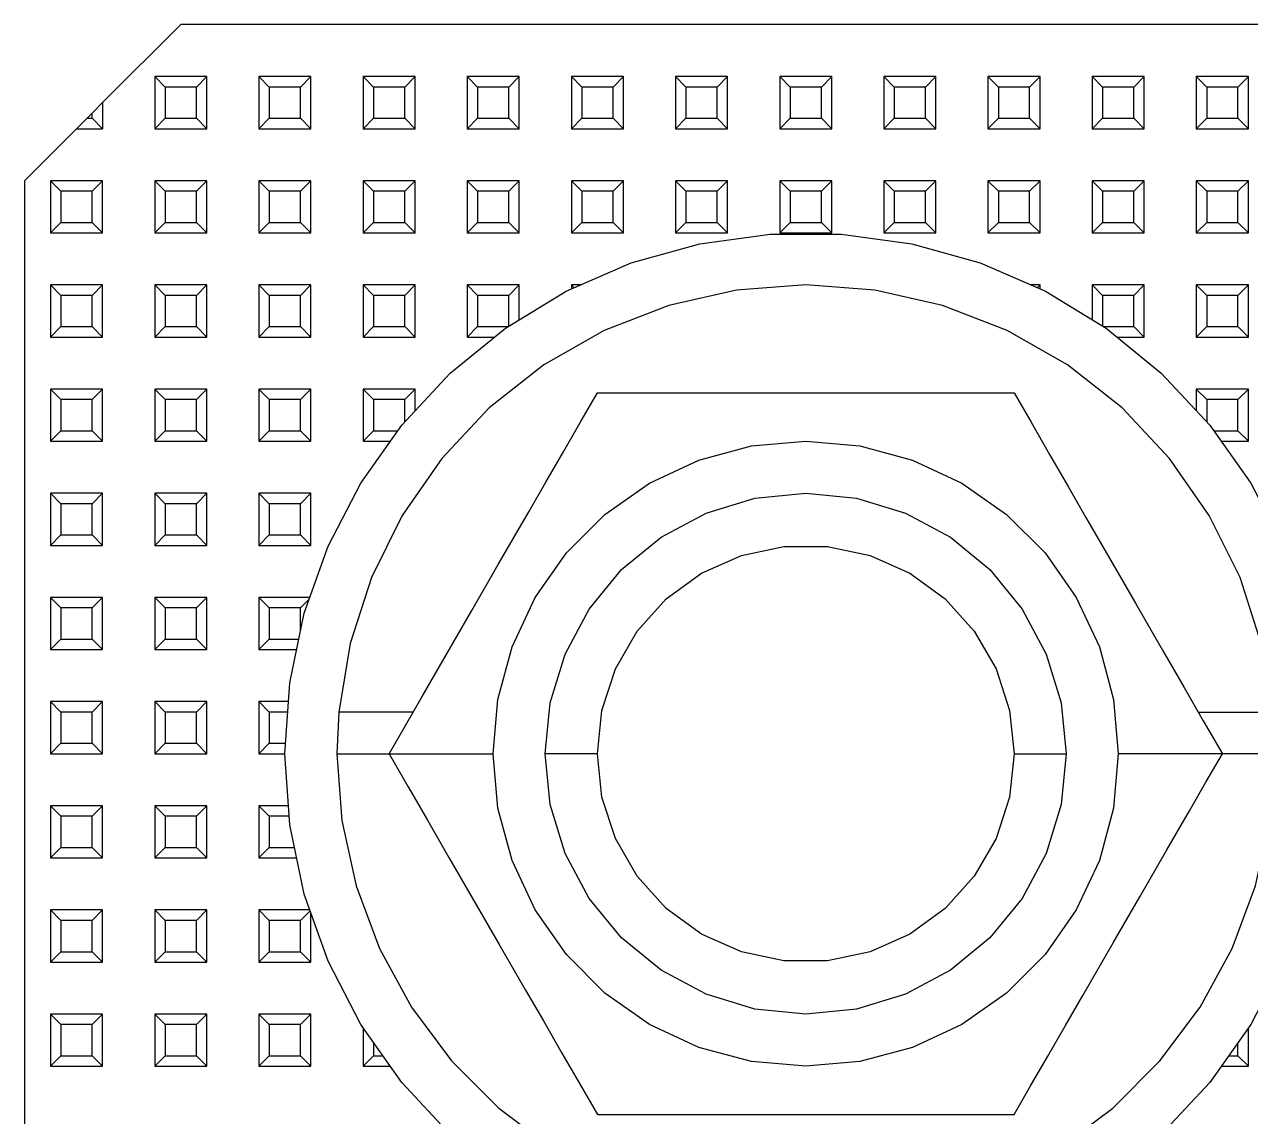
# Model space of a CAD drawing. Header units: millimetres. Extents: x 0 to 156, y 0 to 155.
# Drawn here: x 63 to 86.54, y 134.04 to 155 of the extents above; entities that cross this region are included whole.
import ezdxf

# ---------------------------------------------------------------- set-up
doc = ezdxf.new("R2010")
doc.units = ezdxf.units.MM

# ---------------------------------------------------------------- blocks, each defined once
blk = doc.blocks.new('CHINT_70dbcf6fe7c4519691b3c42ff544d895_FACE_0')
at = {"color": 7, "linetype": 'CONTINUOUS', "true_color": 0x40d9ff}
for p, q in [((65.7, 153.8), (65.5, 154)), ((65.5, 154), (65.5, 153)), ((66.5, 154), (65.5, 154)), ((66.3, 153.8), (66.5, 154)), ((66.5, 153), (66.5, 154)), ((67.7, 153.8), (67.5, 154)), ((67.5, 154), (67.5, 153)), ((68.5, 154), (67.5, 154)), ((68.3, 153.8), (68.5, 154)), ((68.5, 153), (68.5, 154)), ((69.7, 153.8), (69.5, 154)), ((69.5, 154), (69.5, 153)), ((70.5, 154), (69.5, 154)), ((70.3, 153.8), (70.5, 154)), ((70.5, 153), (70.5, 154)), ((71.7, 153.8), (71.5, 154)), ((71.5, 154), (71.5, 153)), ((72.5, 154), (71.5, 154)), ((72.3, 153.8), (72.5, 154)), ((72.5, 153), (72.5, 154)), ((73.7, 153.8), (73.5, 154)), ((73.5, 154), (73.5, 153)), ((74.5, 154), (73.5, 154)), ((74.3, 153.8), (74.5, 154)), ((74.5, 153), (74.5, 154)), ((75.7, 153.8), (75.5, 154)), ((75.5, 154), (75.5, 153)), ((76.5, 154), (75.5, 154)), ((76.3, 153.8), (76.5, 154)), ((76.5, 153), (76.5, 154)), ((77.7, 153.8), (77.5, 154)), ((77.5, 154), (77.5, 153)), ((78.5, 154), (77.5, 154)), ((78.3, 153.8), (78.5, 154)), ((78.5, 153), (78.5, 154)), ((79.7, 153.8), (79.5, 154)), ((79.5, 154), (79.5, 153)), ((80.5, 154), (79.5, 154)), ((80.3, 153.8), (80.5, 154)), ((80.5, 153), (80.5, 154)), ((81.7, 153.8), (81.5, 154)), ((81.5, 154), (81.5, 153)), ((82.5, 154), (81.5, 154)), ((82.3, 153.8), (82.5, 154)), ((82.5, 153), (82.5, 154)), ((83.7, 153.8), (83.5, 154)), ((83.5, 154), (83.5, 153)), ((84.5, 154), (83.5, 154)), ((84.3, 153.8), (84.5, 154)), ((84.5, 153), (84.5, 154)), ((85.7, 153.8), (85.5, 154)), ((85.5, 154), (85.5, 153)), ((86.5, 154), (85.5, 154)), ((86.3, 153.8), (86.5, 154)), ((86.5, 153), (86.5, 154)), ((65.7, 153.8), (65.7, 153.2)), ((66.3, 153.8), (65.7, 153.8)), ((66.3, 153.2), (66.3, 153.8)), ((67.7, 153.8), (67.7, 153.2)), ((68.3, 153.8), (67.7, 153.8)), ((68.3, 153.2), (68.3, 153.8)), ((69.7, 153.8), (69.7, 153.2)), ((70.3, 153.8), (69.7, 153.8)), ((70.3, 153.2), (70.3, 153.8)), ((71.7, 153.8), (71.7, 153.2)), ((72.3, 153.8), (71.7, 153.8)), ((72.3, 153.2), (72.3, 153.8)), ((73.7, 153.8), (73.7, 153.2)), ((74.3, 153.8), (73.7, 153.8)), ((74.3, 153.2), (74.3, 153.8)), ((75.7, 153.8), (75.7, 153.2)), ((76.3, 153.8), (75.7, 153.8)), ((76.3, 153.2), (76.3, 153.8)), ((77.7, 153.8), (77.7, 153.2)), ((78.3, 153.8), (77.7, 153.8)), ((78.3, 153.2), (78.3, 153.8)), ((79.7, 153.8), (79.7, 153.2)), ((80.3, 153.8), (79.7, 153.8)), ((80.3, 153.2), (80.3, 153.8)), ((81.7, 153.8), (81.7, 153.2)), ((82.3, 153.8), (81.7, 153.8)), ((82.3, 153.2), (82.3, 153.8)), ((83.7, 153.8), (83.7, 153.2)), ((84.3, 153.8), (83.7, 153.8)), ((84.3, 153.2), (84.3, 153.8)), ((85.7, 153.8), (85.7, 153.2)), ((86.3, 153.8), (85.7, 153.8)), ((86.3, 153.2), (86.3, 153.8)), ((64.3, 153.3), (64.2, 153.2)), ((64.3, 153.2), (64.3, 153.3)), ((64.2, 153.2), (64.3, 153.2)), ((64.3, 153.2), (64.5, 153)), ((65.7, 153.2), (65.5, 153)), ((65.7, 153.2), (66.3, 153.2)), ((66.3, 153.2), (66.5, 153)), ((67.7, 153.2), (67.5, 153)), ((67.7, 153.2), (68.3, 153.2)), ((68.3, 153.2), (68.5, 153)), ((69.7, 153.2), (69.5, 153)), ((69.7, 153.2), (70.3, 153.2)), ((70.3, 153.2), (70.5, 153)), ((71.7, 153.2), (71.5, 153)), ((71.7, 153.2), (72.3, 153.2)), ((72.3, 153.2), (72.5, 153)), ((73.7, 153.2), (73.5, 153)), ((73.7, 153.2), (74.3, 153.2)), ((74.3, 153.2), (74.5, 153)), ((75.7, 153.2), (75.5, 153)), ((75.7, 153.2), (76.3, 153.2)), ((76.3, 153.2), (76.5, 153)), ((77.7, 153.2), (77.5, 153)), ((77.7, 153.2), (78.3, 153.2)), ((78.3, 153.2), (78.5, 153)), ((79.7, 153.2), (79.5, 153)), ((79.7, 153.2), (80.3, 153.2)), ((80.3, 153.2), (80.5, 153)), ((81.7, 153.2), (81.5, 153)), ((81.7, 153.2), (82.3, 153.2)), ((82.3, 153.2), (82.5, 153)), ((83.7, 153.2), (83.5, 153)), ((83.7, 153.2), (84.3, 153.2)), ((84.3, 153.2), (84.5, 153)), ((85.7, 153.2), (85.5, 153)), ((85.7, 153.2), (86.3, 153.2)), ((86.3, 153.2), (86.5, 153)), ((65.5, 153), (66.5, 153)), ((67.5, 153), (68.5, 153)), ((69.5, 153), (70.5, 153)), ((71.5, 153), (72.5, 153)), ((73.5, 153), (74.5, 153)), ((75.5, 153), (76.5, 153)), ((77.5, 153), (78.5, 153)), ((79.5, 153), (80.5, 153)), ((81.5, 153), (82.5, 153)), ((83.5, 153), (84.5, 153)), ((85.5, 153), (86.5, 153)), ((63.7, 151.8), (63.5, 152)), ((63.5, 152), (63.5, 151)), ((64.5, 152), (63.5, 152)), ((64.3, 151.8), (64.5, 152)), ((64.5, 151), (64.5, 152)), ((65.7, 151.8), (65.5, 152)), ((65.5, 152), (65.5, 151)), ((66.5, 152), (65.5, 152)), ((66.3, 151.8), (66.5, 152)), ((66.5, 151), (66.5, 152)), ((67.7, 151.8), (67.5, 152)), ((67.5, 152), (67.5, 151)), ((68.5, 152), (67.5, 152)), ((68.3, 151.8), (68.5, 152)), ((68.5, 151), (68.5, 152)), ((69.7, 151.8), (69.5, 152)), ((69.5, 152), (69.5, 151)), ((70.5, 152), (69.5, 152)), ((70.3, 151.8), (70.5, 152)), ((70.5, 151), (70.5, 152)), ((71.7, 151.8), (71.5, 152)), ((71.5, 152), (71.5, 151)), ((72.5, 152), (71.5, 152)), ((72.3, 151.8), (72.5, 152)), ((72.5, 151), (72.5, 152)), ((73.7, 151.8), (73.5, 152)), ((73.5, 152), (73.5, 151)), ((74.5, 152), (73.5, 152)), ((74.3, 151.8), (74.5, 152)), ((74.5, 151), (74.5, 152)), ((75.7, 151.8), (75.5, 152)), ((75.5, 152), (75.5, 151)), ((76.5, 152), (75.5, 152)), ((76.3, 151.8), (76.5, 152)), ((76.5, 151), (76.5, 152)), ((77.7, 151.8), (77.5, 152)), ((77.5, 152), (77.5, 151)), ((78.5, 152), (77.5, 152)), ((78.3, 151.8), (78.5, 152)), ((78.5, 151), (78.5, 152)), ((79.7, 151.8), (79.5, 152)), ((79.5, 152), (79.5, 151)), ((80.5, 152), (79.5, 152)), ((80.3, 151.8), (80.5, 152)), ((80.5, 151), (80.5, 152)), ((81.7, 151.8), (81.5, 152)), ((81.5, 152), (81.5, 151)), ((82.5, 152), (81.5, 152)), ((82.3, 151.8), (82.5, 152)), ((82.5, 151), (82.5, 152)), ((83.7, 151.8), (83.5, 152)), ((83.5, 152), (83.5, 151)), ((84.5, 152), (83.5, 152)), ((84.3, 151.8), (84.5, 152)), ((84.5, 151), (84.5, 152)), ((85.7, 151.8), (85.5, 152)), ((85.5, 152), (85.5, 151)), ((86.5, 152), (85.5, 152)), ((86.3, 151.8), (86.5, 152)), ((86.5, 151), (86.5, 152)), ((63.7, 151.8), (63.7, 151.2)), ((64.3, 151.8), (63.7, 151.8)), ((64.3, 151.2), (64.3, 151.8)), ((65.7, 151.8), (65.7, 151.2)), ((66.3, 151.8), (65.7, 151.8)), ((66.3, 151.2), (66.3, 151.8)), ((67.7, 151.8), (67.7, 151.2)), ((68.3, 151.8), (67.7, 151.8)), ((68.3, 151.2), (68.3, 151.8)), ((69.7, 151.8), (69.7, 151.2)), ((70.3, 151.8), (69.7, 151.8)), ((70.3, 151.2), (70.3, 151.8)), ((71.7, 151.8), (71.7, 151.2)), ((72.3, 151.8), (71.7, 151.8)), ((72.3, 151.2), (72.3, 151.8)), ((73.7, 151.8), (73.7, 151.2)), ((74.3, 151.8), (73.7, 151.8)), ((74.3, 151.2), (74.3, 151.8)), ((75.7, 151.8), (75.7, 151.2)), ((76.3, 151.8), (75.7, 151.8)), ((76.3, 151.2), (76.3, 151.8)), ((77.7, 151.8), (77.7, 151.2)), ((78.3, 151.8), (77.7, 151.8)), ((78.3, 151.2), (78.3, 151.8)), ((79.7, 151.8), (79.7, 151.2)), ((80.3, 151.8), (79.7, 151.8)), ((80.3, 151.2), (80.3, 151.8)), ((81.7, 151.8), (81.7, 151.2)), ((82.3, 151.8), (81.7, 151.8)), ((82.3, 151.2), (82.3, 151.8)), ((83.7, 151.8), (83.7, 151.2)), ((84.3, 151.8), (83.7, 151.8)), ((84.3, 151.2), (84.3, 151.8)), ((85.7, 151.8), (85.7, 151.2)), ((86.3, 151.8), (85.7, 151.8)), ((86.3, 151.2), (86.3, 151.8)), ((63.7, 151.2), (63.5, 151)), ((63.7, 151.2), (64.3, 151.2)), ((64.3, 151.2), (64.5, 151)), ((65.7, 151.2), (65.5, 151)), ((65.7, 151.2), (66.3, 151.2)), ((66.3, 151.2), (66.5, 151)), ((67.7, 151.2), (67.5, 151)), ((67.7, 151.2), (68.3, 151.2)), ((68.3, 151.2), (68.5, 151)), ((69.7, 151.2), (69.5, 151)), ((69.7, 151.2), (70.3, 151.2)), ((70.3, 151.2), (70.5, 151)), ((71.7, 151.2), (71.5, 151)), ((71.7, 151.2), (72.3, 151.2)), ((72.3, 151.2), (72.5, 151)), ((73.7, 151.2), (73.5, 151)), ((73.7, 151.2), (74.3, 151.2)), ((74.3, 151.2), (74.5, 151)), ((75.7, 151.2), (75.5, 151)), ((75.7, 151.2), (76.3, 151.2)), ((76.3, 151.2), (76.5, 151)), ((77.7, 151.2), (77.5, 151)), ((77.7, 151.2), (78.3, 151.2)), ((78.3, 151.2), (78.5, 151)), ((79.7, 151.2), (79.5, 151)), ((79.7, 151.2), (80.3, 151.2)), ((80.3, 151.2), (80.5, 151)), ((81.7, 151.2), (81.5, 151)), ((81.7, 151.2), (82.3, 151.2)), ((82.3, 151.2), (82.5, 151)), ((83.7, 151.2), (83.5, 151)), ((83.7, 151.2), (84.3, 151.2)), ((84.3, 151.2), (84.5, 151)), ((85.7, 151.2), (85.5, 151)), ((85.7, 151.2), (86.3, 151.2)), ((86.3, 151.2), (86.5, 151)), ((63.5, 151), (64.5, 151)), ((65.5, 151), (66.5, 151)), ((67.5, 151), (68.5, 151)), ((69.5, 151), (70.5, 151)), ((71.5, 151), (72.5, 151)), ((73.5, 151), (74.5, 151)), ((75.5, 151), (76.5, 151)), ((77.5, 151), (78.5, 151)), ((79.5, 151), (80.5, 151)), ((81.5, 151), (82.5, 151)), ((83.5, 151), (84.5, 151)), ((85.5, 151), (86.5, 151)), ((63.7, 149.8), (63.5, 150)), ((63.5, 150), (63.5, 149)), ((64.5, 150), (63.5, 150)), ((64.3, 149.8), (64.5, 150)), ((64.5, 149), (64.5, 150)), ((65.7, 149.8), (65.5, 150)), ((65.5, 150), (65.5, 149)), ((66.5, 150), (65.5, 150)), ((66.3, 149.8), (66.5, 150)), ((66.5, 149), (66.5, 150)), ((67.7, 149.8), (67.5, 150)), ((67.5, 150), (67.5, 149)), ((68.5, 150), (67.5, 150)), ((68.3, 149.8), (68.5, 150)), ((68.5, 149), (68.5, 150)), ((69.7, 149.8), (69.5, 150)), ((69.5, 150), (69.5, 149)), ((70.5, 150), (69.5, 150)), ((70.3, 149.8), (70.5, 150)), ((70.5, 149), (70.5, 150)), ((71.7, 149.8), (71.5, 150)), ((71.5, 150), (71.5, 149)), ((72.5, 150), (71.5, 150)), ((72.3, 149.8), (72.5, 150)), ((72.5, 149.332), (72.5, 150)), ((73.554, 149.946), (73.5, 150)), ((73.5, 150), (73.5, 149.923)), ((73.678, 150), (73.5, 150)), ((82.5, 150), (82.322, 150)), ((82.446, 149.946), (82.5, 150)), ((82.5, 149.923), (82.5, 150)), ((83.7, 149.8), (83.5, 150)), ((83.5, 150), (83.5, 149.332)), ((84.5, 150), (83.5, 150)), ((84.3, 149.8), (84.5, 150)), ((84.5, 149), (84.5, 150)), ((85.7, 149.8), (85.5, 150)), ((85.5, 150), (85.5, 149)), ((86.5, 150), (85.5, 150)), ((86.3, 149.8), (86.5, 150)), ((86.5, 149), (86.5, 150)), ((63.7, 149.8), (63.7, 149.2)), ((64.3, 149.8), (63.7, 149.8)), ((64.3, 149.2), (64.3, 149.8)), ((65.7, 149.8), (65.7, 149.2)), ((66.3, 149.8), (65.7, 149.8)), ((66.3, 149.2), (66.3, 149.8)), ((67.7, 149.8), (67.7, 149.2)), ((68.3, 149.8), (67.7, 149.8)), ((68.3, 149.2), (68.3, 149.8)), ((69.7, 149.8), (69.7, 149.2)), ((70.3, 149.8), (69.7, 149.8)), ((70.3, 149.2), (70.3, 149.8)), ((71.7, 149.8), (71.7, 149.2)), ((72.3, 149.8), (71.7, 149.8)), ((72.3, 149.21), (72.3, 149.8)), ((83.7, 149.8), (83.7, 149.21)), ((84.3, 149.8), (83.7, 149.8)), ((84.3, 149.2), (84.3, 149.8)), ((85.7, 149.8), (85.7, 149.2)), ((86.3, 149.8), (85.7, 149.8)), ((86.3, 149.2), (86.3, 149.8)), ((63.7, 149.2), (63.5, 149)), ((63.7, 149.2), (64.3, 149.2)), ((64.3, 149.2), (64.5, 149)), ((65.7, 149.2), (65.5, 149)), ((65.7, 149.2), (66.3, 149.2)), ((66.3, 149.2), (66.5, 149)), ((67.7, 149.2), (67.5, 149)), ((67.7, 149.2), (68.3, 149.2)), ((68.3, 149.2), (68.5, 149)), ((69.7, 149.2), (69.5, 149)), ((69.7, 149.2), (70.3, 149.2)), ((70.3, 149.2), (70.5, 149)), ((71.7, 149.2), (71.5, 149)), ((71.7, 149.2), (72.283, 149.2)), ((83.717, 149.2), (84.3, 149.2)), ((84.3, 149.2), (84.5, 149)), ((85.7, 149.2), (85.5, 149)), ((85.7, 149.2), (86.3, 149.2)), ((86.3, 149.2), (86.5, 149)), ((63.5, 149), (64.5, 149)), ((65.5, 149), (66.5, 149)), ((67.5, 149), (68.5, 149)), ((69.5, 149), (70.5, 149)), ((71.5, 149), (72.025, 149)), ((83.975, 149), (84.5, 149)), ((85.5, 149), (86.5, 149)), ((63.7, 147.8), (63.5, 148)), ((63.5, 148), (63.5, 147)), ((64.5, 148), (63.5, 148)), ((64.3, 147.8), (64.5, 148)), ((64.5, 147), (64.5, 148)), ((65.7, 147.8), (65.5, 148)), ((65.5, 148), (65.5, 147)), ((66.5, 148), (65.5, 148)), ((66.3, 147.8), (66.5, 148)), ((66.5, 147), (66.5, 148)), ((67.7, 147.8), (67.5, 148)), ((67.5, 148), (67.5, 147)), ((68.5, 148), (67.5, 148)), ((68.3, 147.8), (68.5, 148)), ((68.5, 147), (68.5, 148)), ((69.7, 147.8), (69.5, 148)), ((69.5, 148), (69.5, 147)), ((70.5, 148), (69.5, 148)), ((70.3, 147.8), (70.5, 148)), ((70.5, 147.586), (70.5, 148)), ((85.7, 147.8), (85.5, 148)), ((85.5, 148), (85.5, 147.586)), ((86.5, 148), (85.5, 148)), ((86.3, 147.8), (86.5, 148)), ((86.5, 147), (86.5, 148)), ((63.7, 147.8), (63.7, 147.2)), ((64.3, 147.8), (63.7, 147.8)), ((64.3, 147.2), (64.3, 147.8)), ((65.7, 147.8), (65.7, 147.2)), ((66.3, 147.8), (65.7, 147.8)), ((66.3, 147.2), (66.3, 147.8)), ((67.7, 147.8), (67.7, 147.2)), ((68.3, 147.8), (67.7, 147.8)), ((68.3, 147.2), (68.3, 147.8)), ((69.7, 147.8), (69.7, 147.2)), ((70.3, 147.8), (69.7, 147.8)), ((70.3, 147.372), (70.3, 147.8)), ((85.7, 147.8), (85.7, 147.372)), ((86.3, 147.8), (85.7, 147.8)), ((86.3, 147.2), (86.3, 147.8)), ((63.7, 147.2), (63.5, 147)), ((63.7, 147.2), (64.3, 147.2)), ((64.3, 147.2), (64.5, 147)), ((65.7, 147.2), (65.5, 147)), ((65.7, 147.2), (66.3, 147.2)), ((66.3, 147.2), (66.5, 147)), ((67.7, 147.2), (67.5, 147)), ((67.7, 147.2), (68.3, 147.2)), ((68.3, 147.2), (68.5, 147)), ((69.7, 147.2), (69.5, 147)), ((69.7, 147.2), (70.165, 147.2)), ((85.835, 147.2), (86.3, 147.2)), ((86.3, 147.2), (86.5, 147)), ((63.5, 147), (64.5, 147)), ((65.5, 147), (66.5, 147)), ((67.5, 147), (68.5, 147)), ((69.5, 147), (70.023, 147)), ((85.977, 147), (86.5, 147)), ((63.7, 145.8), (63.5, 146)), ((63.5, 146), (63.5, 145)), ((64.5, 146), (63.5, 146)), ((64.3, 145.8), (64.5, 146)), ((64.5, 145), (64.5, 146)), ((65.7, 145.8), (65.5, 146)), ((65.5, 146), (65.5, 145)), ((66.5, 146), (65.5, 146)), ((66.3, 145.8), (66.5, 146)), ((66.5, 145), (66.5, 146)), ((67.7, 145.8), (67.5, 146)), ((67.5, 146), (67.5, 145)), ((68.5, 146), (67.5, 146)), ((68.3, 145.8), (68.5, 146)), ((68.5, 145), (68.5, 146)), ((63.7, 145.8), (63.7, 145.2)), ((64.3, 145.8), (63.7, 145.8)), ((64.3, 145.2), (64.3, 145.8)), ((65.7, 145.8), (65.7, 145.2)), ((66.3, 145.8), (65.7, 145.8)), ((66.3, 145.2), (66.3, 145.8)), ((67.7, 145.8), (67.7, 145.2)), ((68.3, 145.8), (67.7, 145.8)), ((68.3, 145.2), (68.3, 145.8)), ((63.7, 145.2), (63.5, 145)), ((63.7, 145.2), (64.3, 145.2)), ((64.3, 145.2), (64.5, 145)), ((65.7, 145.2), (65.5, 145)), ((65.7, 145.2), (66.3, 145.2)), ((66.3, 145.2), (66.5, 145)), ((67.7, 145.2), (67.5, 145)), ((67.7, 145.2), (68.3, 145.2)), ((68.3, 145.2), (68.5, 145)), ((63.5, 145), (64.5, 145)), ((65.5, 145), (66.5, 145)), ((67.5, 145), (68.5, 145)), ((63.7, 143.8), (63.5, 144)), ((63.5, 144), (63.5, 143)), ((64.5, 144), (63.5, 144)), ((64.3, 143.8), (64.5, 144)), ((64.5, 143), (64.5, 144)), ((65.7, 143.8), (65.5, 144)), ((65.5, 144), (65.5, 143)), ((66.5, 144), (65.5, 144)), ((66.3, 143.8), (66.5, 144)), ((66.5, 143), (66.5, 144)), ((67.7, 143.8), (67.5, 144)), ((67.5, 144), (67.5, 143)), ((68.478, 144), (67.5, 144)), ((68.3, 143.8), (68.466, 143.966)), ((63.7, 143.8), (63.7, 143.2)), ((64.3, 143.8), (63.7, 143.8)), ((64.3, 143.2), (64.3, 143.8)), ((65.7, 143.8), (65.7, 143.2)), ((66.3, 143.8), (65.7, 143.8)), ((66.3, 143.2), (66.3, 143.8)), ((67.7, 143.8), (67.7, 143.2)), ((68.3, 143.8), (67.7, 143.8)), ((68.3, 143.357), (68.3, 143.8)), ((63.7, 143.2), (63.5, 143)), ((63.7, 143.2), (64.3, 143.2)), ((64.3, 143.2), (64.5, 143)), ((65.7, 143.2), (65.5, 143)), ((65.7, 143.2), (66.3, 143.2)), ((66.3, 143.2), (66.5, 143)), ((67.7, 143.2), (67.5, 143)), ((67.7, 143.2), (68.267, 143.2)), ((63.5, 143), (64.5, 143)), ((65.5, 143), (66.5, 143)), ((67.5, 143), (68.226, 143)), ((63.7, 141.8), (63.5, 142)), ((63.5, 142), (63.5, 141)), ((64.5, 142), (63.5, 142)), ((64.3, 141.8), (64.5, 142)), ((64.5, 141), (64.5, 142)), ((65.7, 141.8), (65.5, 142)), ((65.5, 142), (65.5, 141)), ((66.5, 142), (65.5, 142)), ((66.3, 141.8), (66.5, 142)), ((66.5, 141), (66.5, 142)), ((67.7, 141.8), (67.5, 142)), ((67.5, 142), (67.5, 141)), ((68.068, 142), (67.5, 142)), ((63.7, 141.8), (63.7, 141.2)), ((64.3, 141.8), (63.7, 141.8)), ((64.3, 141.2), (64.3, 141.8)), ((65.7, 141.8), (65.7, 141.2)), ((66.3, 141.8), (65.7, 141.8)), ((66.3, 141.2), (66.3, 141.8)), ((67.7, 141.8), (67.7, 141.2)), ((68.055, 141.8), (67.7, 141.8)), ((63.7, 141.2), (63.5, 141)), ((63.7, 141.2), (64.3, 141.2)), ((64.3, 141.2), (64.5, 141)), ((65.7, 141.2), (65.5, 141)), ((65.7, 141.2), (66.3, 141.2)), ((66.3, 141.2), (66.5, 141)), ((67.7, 141.2), (67.5, 141)), ((67.7, 141.2), (68.014, 141.2)), ((63.5, 141), (64.5, 141)), ((65.5, 141), (66.5, 141)), ((67.5, 141), (68, 141)), ((74, 141), (73, 141)), ((82, 141), (83, 141)), ((63.7, 139.8), (63.5, 140)), ((63.5, 140), (63.5, 139)), ((64.5, 140), (63.5, 140)), ((64.3, 139.8), (64.5, 140)), ((64.5, 139), (64.5, 140)), ((65.7, 139.8), (65.5, 140)), ((65.5, 140), (65.5, 139)), ((66.5, 140), (65.5, 140)), ((66.3, 139.8), (66.5, 140)), ((66.5, 139), (66.5, 140)), ((67.7, 139.8), (67.5, 140)), ((67.5, 140), (67.5, 139)), ((68.068, 140), (67.5, 140)), ((63.7, 139.8), (63.7, 139.2)), ((64.3, 139.8), (63.7, 139.8)), ((64.3, 139.2), (64.3, 139.8)), ((65.7, 139.8), (65.7, 139.2)), ((66.3, 139.8), (65.7, 139.8)), ((66.3, 139.2), (66.3, 139.8)), ((67.7, 139.8), (67.7, 139.2)), ((68.082, 139.8), (67.7, 139.8)), ((63.7, 139.2), (63.5, 139)), ((63.7, 139.2), (64.3, 139.2)), ((64.3, 139.2), (64.5, 139)), ((65.7, 139.2), (65.5, 139)), ((65.7, 139.2), (66.3, 139.2)), ((66.3, 139.2), (66.5, 139)), ((67.7, 139.2), (67.5, 139)), ((67.7, 139.2), (68.184, 139.2)), ((63.5, 139), (64.5, 139)), ((65.5, 139), (66.5, 139)), ((67.5, 139), (68.226, 139)), ((63.7, 137.8), (63.5, 138)), ((63.5, 138), (63.5, 137)), ((64.5, 138), (63.5, 138)), ((64.3, 137.8), (64.5, 138)), ((64.5, 137), (64.5, 138)), ((65.7, 137.8), (65.5, 138)), ((65.5, 138), (65.5, 137)), ((66.5, 138), (65.5, 138)), ((66.3, 137.8), (66.5, 138)), ((66.5, 137), (66.5, 138)), ((67.7, 137.8), (67.5, 138)), ((67.5, 138), (67.5, 137)), ((68.478, 138), (67.5, 138)), ((68.3, 137.8), (68.484, 137.984)), ((63.7, 137.8), (63.7, 137.2)), ((64.3, 137.8), (63.7, 137.8)), ((64.3, 137.2), (64.3, 137.8)), ((65.7, 137.8), (65.7, 137.2)), ((66.3, 137.8), (65.7, 137.8)), ((66.3, 137.2), (66.3, 137.8)), ((67.7, 137.8), (67.7, 137.2)), ((68.3, 137.8), (67.7, 137.8)), ((68.3, 137.2), (68.3, 137.8)), ((68.5, 137), (68.5, 137.939)), ((63.7, 137.2), (63.5, 137)), ((63.7, 137.2), (64.3, 137.2)), ((64.3, 137.2), (64.5, 137)), ((65.7, 137.2), (65.5, 137)), ((65.7, 137.2), (66.3, 137.2)), ((66.3, 137.2), (66.5, 137)), ((67.7, 137.2), (67.5, 137)), ((67.7, 137.2), (68.3, 137.2)), ((68.3, 137.2), (68.5, 137)), ((63.5, 137), (64.5, 137)), ((65.5, 137), (66.5, 137)), ((67.5, 137), (68.5, 137)), ((63.7, 135.8), (63.5, 136)), ((63.5, 136), (63.5, 135)), ((64.5, 136), (63.5, 136)), ((64.3, 135.8), (64.5, 136)), ((64.5, 135), (64.5, 136)), ((65.7, 135.8), (65.5, 136)), ((65.5, 136), (65.5, 135)), ((66.5, 136), (65.5, 136)), ((66.3, 135.8), (66.5, 136)), ((66.5, 135), (66.5, 136)), ((67.7, 135.8), (67.5, 136)), ((67.5, 136), (67.5, 135)), ((68.5, 136), (67.5, 136)), ((68.3, 135.8), (68.5, 136)), ((68.5, 135), (68.5, 136)), ((63.7, 135.8), (63.7, 135.2)), ((64.3, 135.8), (63.7, 135.8)), ((64.3, 135.2), (64.3, 135.8)), ((65.7, 135.8), (65.7, 135.2)), ((66.3, 135.8), (65.7, 135.8)), ((66.3, 135.2), (66.3, 135.8)), ((67.7, 135.8), (67.7, 135.2)), ((68.3, 135.8), (67.7, 135.8)), ((68.3, 135.2), (68.3, 135.8)), ((69.5, 135.742), (69.5, 135)), ((86.5, 135), (86.5, 135.742)), ((69.7, 135.458), (69.7, 135.2)), ((86.3, 135.2), (86.3, 135.458)), ((63.7, 135.2), (63.5, 135)), ((63.7, 135.2), (64.3, 135.2)), ((64.3, 135.2), (64.5, 135)), ((65.7, 135.2), (65.5, 135)), ((65.7, 135.2), (66.3, 135.2)), ((66.3, 135.2), (66.5, 135)), ((67.7, 135.2), (67.5, 135)), ((67.7, 135.2), (68.3, 135.2)), ((68.3, 135.2), (68.5, 135)), ((69.7, 135.2), (69.5, 135)), ((69.7, 135.2), (69.882, 135.2)), ((86.118, 135.2), (86.3, 135.2)), ((86.3, 135.2), (86.5, 135)), ((63.5, 135), (64.5, 135)), ((65.5, 135), (66.5, 135)), ((67.5, 135), (68.5, 135)), ((69.5, 135), (70.023, 135)), ((85.977, 135), (86.5, 135))]:
    blk.add_line(p, q, dxfattribs=at)
for points in [[(91.5, 153.5), (90, 155), (66, 155), (64.5, 153.5)], [(64.3, 153.3), (64.5, 153.5), (64.5, 153)], [(64.2, 153.2), (64, 153), (64.5, 153)], [(64, 153), (63, 152), (63, 122.5)], [(68, 141), (68.093, 142.362), (68.371, 143.698), (68.828, 144.984), (69.456, 146.196), (70.243, 147.311), (71.174, 148.308), (72.233, 149.17), (73.399, 149.879), (74.651, 150.423), (75.965, 150.791), (77.318, 150.977), (78.682, 150.977), (80.035, 150.791), (81.349, 150.423), (82.601, 149.879), (83.767, 149.17), (84.826, 148.308), (85.757, 147.311), (86.544, 146.196), (87.172, 144.984), (87.629, 143.698), (87.907, 142.362), (88, 141)], [(86.964, 141.8), (86.748, 143.115), (86.34, 144.383), (85.749, 145.577), (84.988, 146.671), (84.075, 147.641), (83.028, 148.465), (81.87, 149.125), (80.628, 149.608), (79.329, 149.901), (78, 150), (76.671, 149.901), (75.372, 149.608), (74.13, 149.125), (72.972, 148.465), (71.925, 147.641), (71.012, 146.671), (70.251, 145.577), (69.66, 144.383), (69.252, 143.115), (69.036, 141.8)], [(70, 141), (70.315, 141.545), (70.634, 142.099), (71.063, 142.842), (71.587, 143.748), (72.096, 144.63), (72.681, 145.644), (73.011, 146.215), (73.353, 146.807), (73.69, 147.391), (74, 147.928), (74.652, 147.928), (75.354, 147.928), (76.051, 147.928), (76.733, 147.928), (77.806, 147.928), (78.876, 147.928), (79.644, 147.928), (80.423, 147.928), (81.241, 147.928), (82, 147.928), (82.326, 147.363), (82.681, 146.748), (83.038, 146.13), (83.38, 145.538), (83.884, 144.664), (84.332, 143.89), (84.851, 142.991), (85.264, 142.274), (85.634, 141.634), (86, 141)], [(72, 141), (72.091, 142.042), (72.362, 143.052), (72.804, 144), (73.404, 144.857), (74.143, 145.596), (75, 146.196), (75.948, 146.638), (76.958, 146.909), (78, 147), (79.042, 146.909), (80.052, 146.638), (81, 146.196), (81.857, 145.596), (82.596, 144.857), (83.196, 144), (83.638, 143.052), (83.909, 142.042), (84, 141)], [(73, 141), (73.096, 141.975), (73.381, 142.913), (73.843, 143.778), (74.464, 144.536), (75.222, 145.157), (76.087, 145.619), (77.025, 145.904), (78, 146), (78.975, 145.904), (79.913, 145.619), (80.778, 145.157), (81.536, 144.536), (82.157, 143.778), (82.619, 142.913), (82.904, 141.975), (83, 141)], [(74, 141), (74.087, 141.832), (74.346, 142.627), (74.764, 143.351), (75.323, 143.973), (76, 144.464), (76.764, 144.804), (77.582, 144.978), (78.418, 144.978), (79.236, 144.804), (80, 144.464), (80.677, 143.973), (81.236, 143.351), (81.654, 142.627), (81.913, 141.832), (82, 141)], [(70.462, 141.8), (69.036, 141.8), (69, 141), (71.309, 141), (72, 141)], [(85.538, 141.8), (86.964, 141.8), (87, 141), (84.691, 141), (84, 141)], [(88, 141), (87.907, 139.638), (87.629, 138.302), (87.172, 137.016), (86.544, 135.804), (85.757, 134.689), (84.826, 133.692), (83.767, 132.83), (82.601, 132.121), (81.349, 131.577), (80.035, 131.209), (78.682, 131.023), (77.318, 131.023), (75.965, 131.209), (74.651, 131.577), (73.399, 132.121), (72.233, 132.83), (71.174, 133.692), (70.243, 134.689), (69.456, 135.804), (68.828, 137.016), (68.371, 138.302), (68.093, 139.638), (68, 141)], [(69, 141), (69.092, 139.719), (69.365, 138.464), (69.813, 137.261), (70.429, 136.134), (71.198, 135.106), (72.106, 134.198), (73.134, 133.429), (74.261, 132.813), (75.464, 132.365), (76.719, 132.092), (78, 132), (79.281, 132.092), (80.536, 132.365), (81.739, 132.813), (82.866, 133.429), (83.894, 134.198), (84.802, 135.106), (85.571, 136.134), (86.187, 137.261), (86.635, 138.464), (86.908, 139.719), (87, 141)], [(70, 141), (70.366, 140.366), (70.736, 139.726), (71.149, 139.009), (71.668, 138.11), (72.116, 137.336), (72.62, 136.462), (72.962, 135.87), (73.319, 135.252), (73.674, 134.637), (74, 134.072), (74.759, 134.072), (75.577, 134.072), (76.356, 134.072), (77.124, 134.072), (78.194, 134.072), (79.267, 134.072), (79.949, 134.072), (80.646, 134.072), (81.348, 134.072), (82, 134.072), (82.31, 134.609), (82.647, 135.193), (82.989, 135.785), (83.319, 136.356), (83.904, 137.37), (84.413, 138.252), (84.937, 139.158), (85.366, 139.901), (85.685, 140.455), (86, 141)], [(70, 141), (70.636, 141), (71.309, 141)], [(84, 141), (83.909, 139.958), (83.638, 138.948), (83.196, 138), (82.596, 137.143), (81.857, 136.404), (81, 135.804), (80.052, 135.362), (79.042, 135.091), (78, 135), (76.958, 135.091), (75.948, 135.362), (75, 135.804), (74.143, 136.404), (73.404, 137.143), (72.804, 138), (72.362, 138.948), (72.091, 139.958), (72, 141)], [(83, 141), (82.904, 140.025), (82.619, 139.087), (82.157, 138.222), (81.536, 137.464), (80.778, 136.843), (79.913, 136.381), (78.975, 136.096), (78, 136), (77.025, 136.096), (76.087, 136.381), (75.222, 136.843), (74.464, 137.464), (73.843, 138.222), (73.381, 139.087), (73.096, 140.025), (73, 141)], [(82, 141), (81.913, 140.168), (81.654, 139.373), (81.236, 138.649), (80.677, 138.027), (80, 137.536), (79.236, 137.196), (78.418, 137.022), (77.582, 137.022), (76.764, 137.196), (76, 137.536), (75.323, 138.027), (74.764, 138.649), (74.346, 139.373), (74.087, 140.168), (74, 141)], [(86, 141), (85.364, 141), (84.691, 141)]]:
    blk.add_lwpolyline(points, dxfattribs=at)
blk = doc.blocks.new('CHINT_70dbcf6fe7c4519691b3c42ff544d895')
at = {"true_color": 0x40d9ff}
blk.add_blockref('CHINT_70dbcf6fe7c4519691b3c42ff544d895_FACE_0', (0, 0), dxfattribs=at)

msp = doc.modelspace()

# ---------------------------------------------------------------- block references
at = {"true_color": 0x40d9ff}
msp.add_blockref('CHINT_70dbcf6fe7c4519691b3c42ff544d895', (0, 0), dxfattribs=at)

doc.saveas('drawing.dxf')
